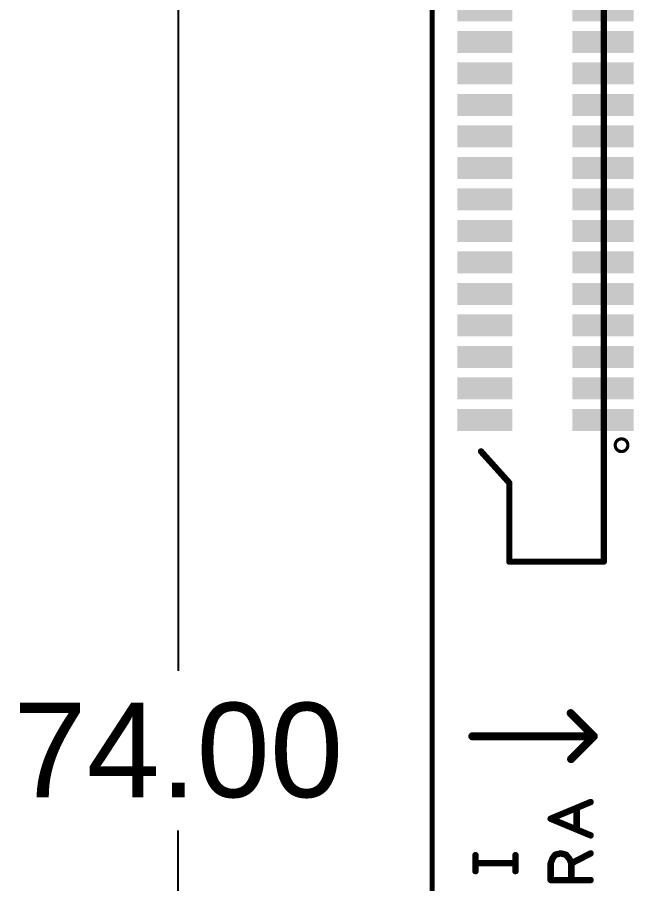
# Model space of a CAD drawing. Extents: x -12 to 107, y 8 to 106.
# Drawn here: x -12.18 to 7.4, y 43.28 to 70.78 of the extents above; entities that cross this region are included whole.
import ezdxf

# ---------------------------------------------------------------- set-up
doc = ezdxf.new("R2010")
doc.units = 0
doc.header["$MEASUREMENT"] = 0
doc.layers.get('0').update_dxf_attribs({"linetype": 'CONTINUOUS'})
doc.layers.get('Defpoints').update_dxf_attribs({"linetype": 'CONTINUOUS'})
doc.layers.add('SILK_TOP_ART', color=251, linetype='CONTINUOUS', true_color=0x636466)
doc.layers.add('SOLDER_TOP_ART', color=18, linetype='CONTINUOUS', true_color=0x000000)
doc.styles.get("Standard").update_dxf_attribs({"font": 'arial.ttf'})
doc.dimstyles.get("Standard").update_dxf_attribs({"dimtxt": 3, "dimasz": 3, "dimexe": 0.18, "dimexo": 0, "dimgap": 1, "dimtad": 0, "dimtih": 1, "dimtoh": 1, "dimzin": 0, "dimdsep": 46, "dimtxsty": 'Standard', "dimcen": 0.09, "dimadec": 0, "dimazin": 0, "dimtfac": 1, "dimtofl": 0, "dimtmove": 2, "dimatfit": 3, "dimfxl": 1, "dimtolj": 1, "dimtzin": 0, "dimarcsym": 0})

# ---------------------------------------------------------------- blocks, each defined once
blk = doc.blocks.new('ROUND_325')
at = {"const_width": 0.1}
blk.add_lwpolyline([(-0.05, 0, 1), (0.05, 0, 1)], format="xyb", close=True, dxfattribs=at)
blk = doc.blocks.new('ROUND_311')
at = {"const_width": 0.1016}
blk.add_lwpolyline([(-0.0508, 0, 1), (0.0508, 0, 1)], format="xyb", close=True, dxfattribs=at)
blk = doc.blocks.new('ROUND_278')
at = {"const_width": 0.127}
blk.add_lwpolyline([(-0.0635, 0, 1), (0.0635, 0, 1)], format="xyb", close=True, dxfattribs=at)
blk = doc.blocks.new('RECTANGLE_359')
blk.add_solid([(0.975, 0.35), (0.975, -0.35), (-0.975, 0.35), (-0.975, -0.35)])
blk = doc.blocks.new('RECTANGLE_357')
blk.add_solid([(0.875, 0.35), (0.875, -0.35), (-0.875, 0.35), (-0.875, -0.35)])
blk = doc.blocks.new('*D167')
at = {"color": 0, "linetype": 'Continuous', "lineweight": -2, "transparency": 16777216}
for p, q in [((3.038, 84.5), (-7.249, 84.5)), ((-7.069, 81.5), (-7.069, 50.032)), ((-7.069, 13.5), (-7.069, 44.968)), ((3, 10.5), (-7.249, 10.5))]:
    blk.add_line(p, q, dxfattribs=at)
at = {"color": 0, "linetype": 'Continuous', "transparency": 16777216}
for points in [[(-7.569, 81.5), (-6.569, 81.5), (-7.069, 84.5)], [(-7.569, 13.5), (-6.569, 13.5), (-7.069, 10.5)]]:
    blk.add_solid(points, dxfattribs=at)
at = {"layer": 'Defpoints', "color": 0, "linetype": 'Continuous', "transparency": 16777216}
for p in [(3.038, 84.5), (-7.069, 10.5), (3, 10.5)]:
    blk.add_point(p, dxfattribs=at)
at = {"color": 0, "linetype": 'Continuous', "transparency": 16777216, "insert": (-7.069, 47.5), "char_height": 3, "attachment_point": 5}
blk.add_mtext('\\A1;74.00', dxfattribs=at)

msp = doc.modelspace()

# ---------------------------------------------------------------- linework, layer by layer
at = {"layer": 'SILK_TOP_ART'}
for points, const_width in [([(1, 82.5), (1, 12.5)], 0.1524), ([(6.45, 76.5), (6.45, 53.5)], 0.2), ([(2.55, 57), (3.45, 56)], 0.2), ([(3.45, 53.5), (3.45, 56)], 0.2), ([(6.45, 53.5), (3.45, 53.5)], 0.2), ([(6.1341, 47.9552), (5.3975, 48.6918)], 0.254), ([(2.2733, 47.9552), (6.1341, 47.9552)], 0.254), ([(6.1341, 47.9552), (5.4102, 47.2313)], 0.254), ([(4.7625, 45.339), (6.0325, 45.8682)], 0.2032), ([(5.588, 45.6777), (5.588, 45.0003)], 0.2032), ([(6.0325, 44.8098), (4.7625, 45.339)], 0.2032), ([(2.3749, 43.6753), (2.3749, 44.1833)], 0.2032), ([(3.6449, 43.6753), (3.6449, 44.1833)], 0.2032), ([(4.826, 44.0902), (4.9107, 44.196)], 0.2032), ([(4.9107, 44.196), (5.08, 44.2383)], 0.2032), ([(5.08, 44.2383), (5.2493, 44.196)], 0.2032), ([(5.2493, 44.196), (5.3552, 44.069)], 0.2032), ([(5.4187, 43.9208), (6.0325, 44.2383)], 0.2032), ([(2.3749, 43.9293), (3.6449, 43.9293)], 0.2032), ([(4.7625, 43.9208), (4.826, 44.0902)], 0.2032), ([(4.7625, 43.3917), (4.7625, 43.9208)], 0.2032), ([(5.3552, 44.069), (5.4187, 43.9208)], 0.2032), ([(5.4187, 43.9208), (5.4187, 43.3917)], 0.2032), ([(6.0325, 43.3917), (4.7625, 43.3917)], 0.2032)]:
    msp.add_lwpolyline(points, dxfattribs=dict(at, const_width=const_width))
at = {"layer": 'SILK_TOP_ART', "const_width": 0.1016}
msp.add_lwpolyline([(6.8124, 57.1978, 1), (7.2142, 57.1978, 1)], format="xyb", close=True, dxfattribs=at)
at = {"layer": 'SOLDER_TOP_ART', "const_width": 0.1524}
msp.add_lwpolyline([(1, 82.5), (1, 12.5)], dxfattribs=at)

# ---------------------------------------------------------------- block references
at = {"layer": 'SILK_TOP_ART'}
for name, p in [('ROUND_325', (2.55, 57)), ('ROUND_325', (3.45, 56)), ('ROUND_325', (3.45, 56)), ('ROUND_325', (3.45, 53.5)), ('ROUND_325', (6.45, 53.5)), ('ROUND_278', (5.3975, 48.6918)), ('ROUND_278', (2.2733, 47.9552)), ('ROUND_278', (6.1341, 47.9552)), ('ROUND_278', (6.1341, 47.9552)), ('ROUND_278', (5.4102, 47.2313)), ('ROUND_311', (6.0325, 45.8682)), ('ROUND_311', (5.588, 45.6777)), ('ROUND_311', (4.7625, 45.339)), ('ROUND_311', (5.588, 45.0003)), ('ROUND_311', (6.0325, 44.8098)), ('ROUND_311', (2.3749, 44.1833)), ('ROUND_311', (3.6449, 44.1833)), ('ROUND_311', (4.9107, 44.196)), ('ROUND_311', (5.08, 44.2383)), ('ROUND_311', (5.2493, 44.196)), ('ROUND_311', (6.0325, 44.2383)), ('ROUND_311', (2.3749, 43.9293)), ('ROUND_311', (3.6449, 43.9293)), ('ROUND_311', (4.7625, 43.9208)), ('ROUND_311', (4.826, 44.0902)), ('ROUND_311', (5.3552, 44.069)), ('ROUND_311', (5.4187, 43.9208)), ('ROUND_311', (5.4187, 43.9208)), ('ROUND_311', (2.3749, 43.6753)), ('ROUND_311', (3.6449, 43.6753)), ('ROUND_311', (4.7625, 43.3917)), ('ROUND_311', (5.4187, 43.3917)), ('ROUND_311', (6.0325, 43.3917))]:
    msp.add_blockref(name, p, dxfattribs=at)
at = {"layer": 'SOLDER_TOP_ART'}
for name, p in [('RECTANGLE_357', (2.675, 71)), ('RECTANGLE_359', (6.425, 71)), ('RECTANGLE_357', (2.675, 70)), ('RECTANGLE_359', (6.425, 70)), ('RECTANGLE_357', (2.675, 69)), ('RECTANGLE_359', (6.425, 69)), ('RECTANGLE_357', (2.675, 68)), ('RECTANGLE_359', (6.425, 68)), ('RECTANGLE_357', (2.675, 67)), ('RECTANGLE_359', (6.425, 67)), ('RECTANGLE_357', (2.675, 66)), ('RECTANGLE_359', (6.425, 66)), ('RECTANGLE_357', (2.675, 65)), ('RECTANGLE_359', (6.425, 65)), ('RECTANGLE_357', (2.675, 64)), ('RECTANGLE_359', (6.425, 64)), ('RECTANGLE_357', (2.675, 63)), ('RECTANGLE_359', (6.425, 63)), ('RECTANGLE_357', (2.675, 62)), ('RECTANGLE_359', (6.425, 62)), ('RECTANGLE_357', (2.675, 61)), ('RECTANGLE_359', (6.425, 61)), ('RECTANGLE_357', (2.675, 60)), ('RECTANGLE_359', (6.425, 60)), ('RECTANGLE_357', (2.675, 59)), ('RECTANGLE_359', (6.425, 59)), ('RECTANGLE_357', (2.675, 58)), ('RECTANGLE_359', (6.425, 58))]:
    msp.add_blockref(name, p, dxfattribs=at)

# ---------------------------------------------------------------- dimensions: what is measured, and where the dimension line sits
at = {"linetype": 'Continuous'}
dim = msp.add_linear_dim(base=(-7.069134, 10.5), p1=(3.0381, 84.5), p2=(3, 10.5), angle=90, dimstyle='Standard', dxfattribs=at)
dim.commit()
dim.dimension.update_dxf_attribs({"geometry": '*D167', "text_midpoint": (-7.069134, 47.5)})

doc.saveas('drawing.dxf')
